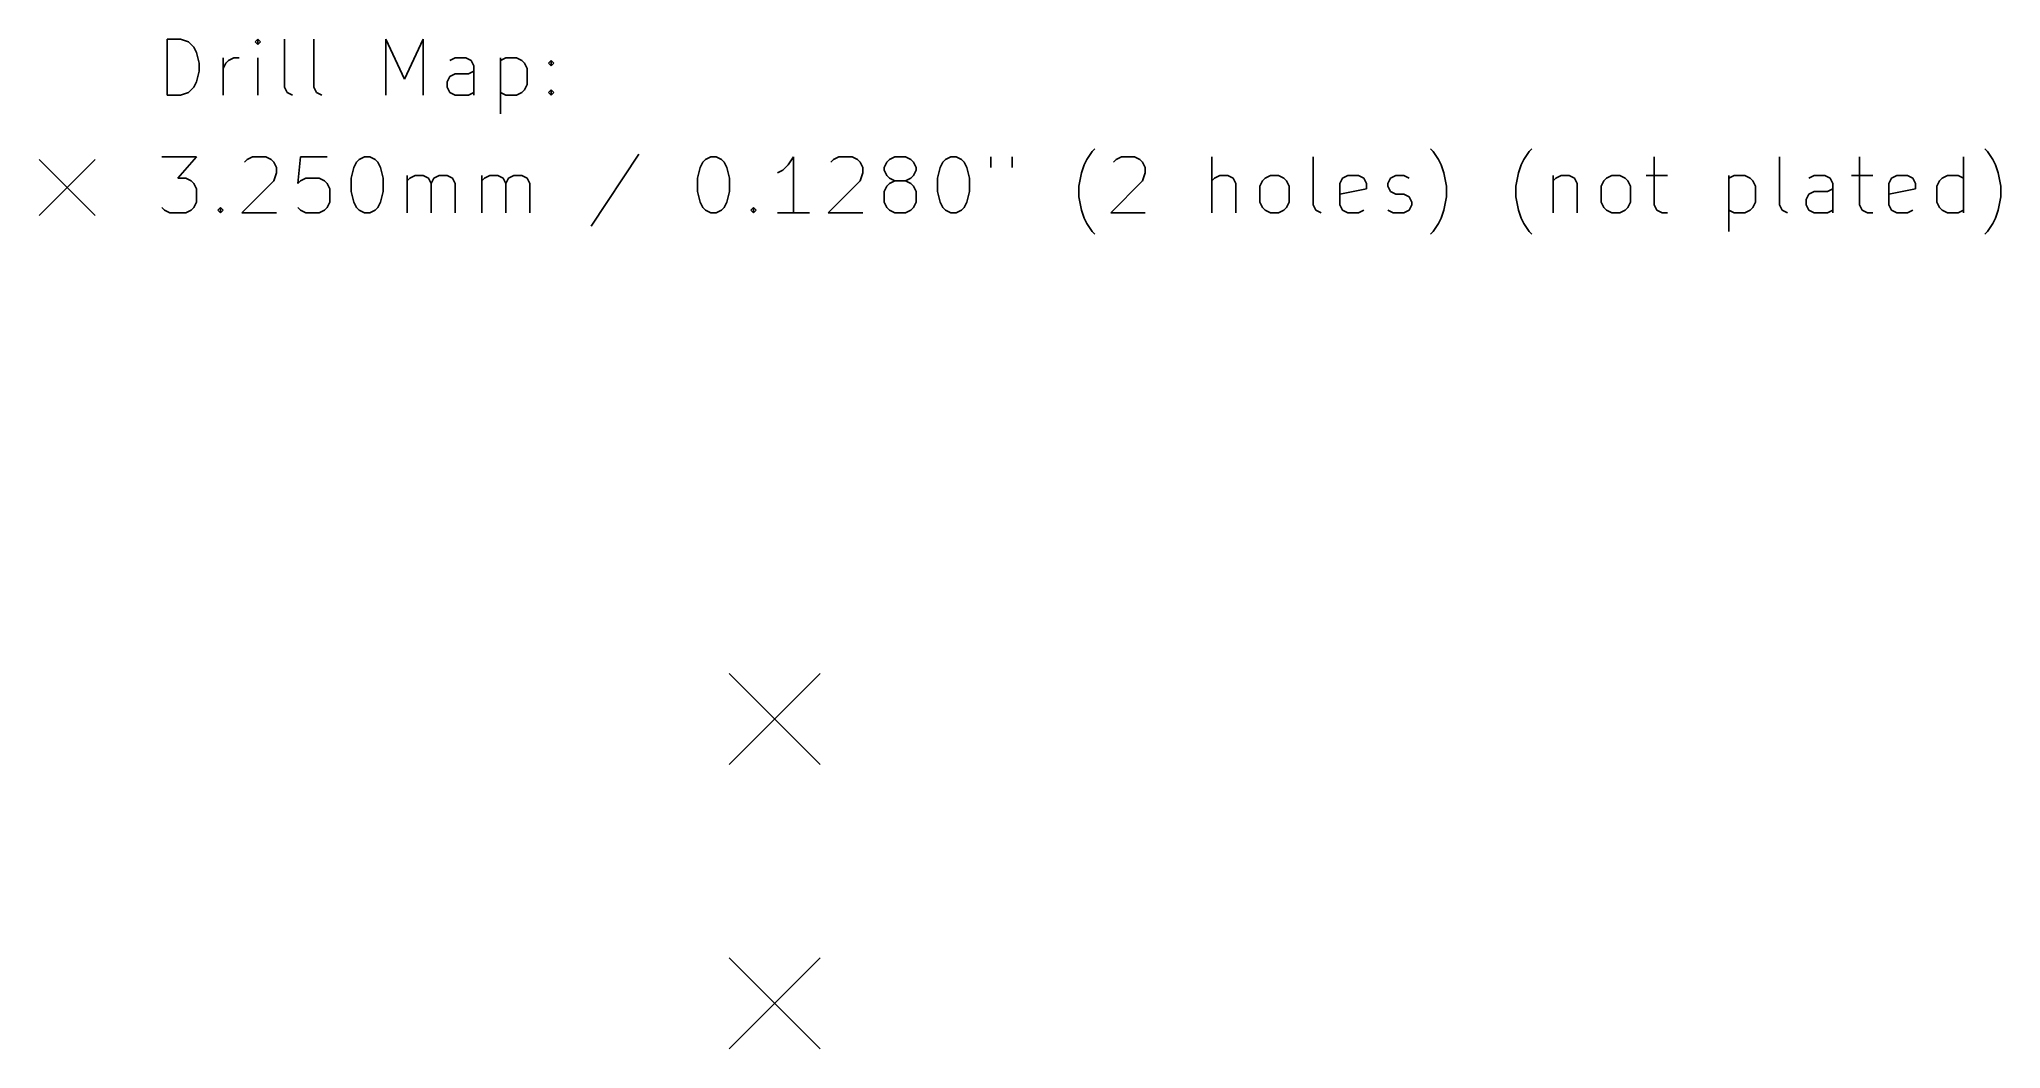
# Model space of a CAD drawing. Extents: x -2 to 68.1, y -37.2 to -1.1.
import ezdxf

# ---------------------------------------------------------------- set-up
doc = ezdxf.new("R2010")
doc.units = 0
doc.layers.add('BLACK', color=7, linetype='CONTINUOUS')

msp = doc.modelspace()

# ---------------------------------------------------------------- linework, layer by layer
at = {"layer": 'BLACK', "linetype": 'CONTINUOUS'}
for p, q in [((2.57619, -3.10476), (2.57619, -1.10476)), ((2.57619, -1.10476), (3.05238, -1.10476)), ((3.05238, -1.10476), (3.3381, -1.2)), ((3.3381, -1.2), (3.52857, -1.39048)), ((3.52857, -1.39048), (3.62381, -1.58095)), ((5.81428, -1.10476), (5.71905, -1.2)), ((5.71905, -1.2), (5.81428, -1.29524)), ((5.90952, -1.2), (5.81428, -1.10476)), ((5.81428, -1.10476), (5.81428, -1.29524)), ((5.81428, -1.29524), (5.90952, -1.2)), ((6.76667, -2.81905), (6.76667, -1.10476)), ((7.81428, -2.81905), (7.81428, -1.10476)), ((10.3857, -3.10476), (10.3857, -1.10476)), ((10.3857, -1.10476), (11.0524, -2.53333)), ((11.0524, -2.53333), (11.719, -1.10476)), ((11.719, -1.10476), (11.719, -3.10476)), ((3.62381, -1.58095), (3.71905, -1.9619)), ((3.71905, -1.9619), (3.71905, -2.24762)), ((4.57619, -3.10476), (4.57619, -1.77143)), ((4.57619, -2.15238), (4.67143, -1.9619)), ((4.67143, -1.9619), (4.76667, -1.86667)), ((4.76667, -1.86667), (4.95714, -1.77143)), ((4.95714, -1.77143), (5.14762, -1.77143)), ((5.81428, -3.10476), (5.81428, -1.77143)), ((12.8619, -1.77143), (12.6714, -1.86667)), ((13.2429, -1.77143), (12.8619, -1.77143)), ((13.4333, -1.86667), (13.2429, -1.77143)), ((13.5286, -2.05714), (13.4333, -1.86667)), ((13.5286, -3.10476), (13.5286, -2.05714)), ((14.481, -1.77143), (14.481, -3.77143)), ((14.481, -1.86667), (14.6714, -1.77143)), ((14.6714, -1.77143), (15.0524, -1.77143)), ((15.0524, -1.77143), (15.2429, -1.86667)), ((15.2429, -1.86667), (15.3381, -1.9619)), ((15.3381, -1.9619), (15.4333, -2.15238)), ((16.1952, -1.9619), (16.2905, -1.86667)), ((16.2905, -2.05714), (16.1952, -1.9619)), ((16.2905, -1.86667), (16.3857, -1.9619)), ((16.2905, -1.86667), (16.2905, -2.05714)), ((16.3857, -1.9619), (16.2905, -2.05714)), ((3.62381, -2.62857), (3.52857, -2.81905)), ((3.71905, -2.24762), (3.62381, -2.62857)), ((12.5762, -2.62857), (12.6714, -2.43809)), ((12.5762, -2.81905), (12.5762, -2.62857)), ((12.6714, -2.43809), (12.8619, -2.34286)), ((12.8619, -2.34286), (13.3381, -2.34286)), ((13.3381, -2.34286), (13.5286, -2.24762)), ((15.4333, -2.72381), (15.3381, -2.91429)), ((15.4333, -2.15238), (15.4333, -2.72381)), ((3.05238, -3.10476), (2.57619, -3.10476)), ((3.3381, -3.00952), (3.05238, -3.10476)), ((3.52857, -2.81905), (3.3381, -3.00952)), ((6.8619, -3.00952), (6.76667, -2.81905)), ((7.05238, -3.10476), (6.8619, -3.00952)), ((7.90952, -3.00952), (7.81428, -2.81905)), ((8.1, -3.10476), (7.90952, -3.00952)), ((12.6714, -3.00952), (12.5762, -2.81905)), ((12.8619, -3.10476), (12.6714, -3.00952)), ((13.3381, -3.10476), (12.8619, -3.10476)), ((13.5286, -3.00952), (13.3381, -3.10476)), ((14.6714, -3.10476), (14.481, -3.00952)), ((15.0524, -3.10476), (14.6714, -3.10476)), ((15.2429, -3.00952), (15.0524, -3.10476)), ((15.3381, -2.91429), (15.2429, -3.00952)), ((16.1952, -3.00952), (16.2905, -2.91429)), ((16.2905, -3.10476), (16.1952, -3.00952)), ((16.2905, -2.91429), (16.3857, -3.00952)), ((16.2905, -2.91429), (16.2905, -3.10476)), ((16.3857, -3.00952), (16.2905, -3.10476)), ((-2, -5.4), (0, -7.4)), ((0, -5.4), (-2, -7.4)), ((2.38571, -5.30476), (3.62381, -5.30476)), ((3.62381, -5.30476), (2.95714, -6.06667)), ((5.3381, -5.49524), (5.43333, -5.4)), ((5.43333, -5.4), (5.62381, -5.30476)), ((5.62381, -5.30476), (6.1, -5.30476)), ((6.1, -5.30476), (6.29048, -5.4)), ((6.29048, -5.4), (6.38571, -5.49524)), ((6.38571, -5.49524), (6.48095, -5.68571)), ((7.3381, -5.30476), (7.24286, -6.25714)), ((8.29048, -5.30476), (7.3381, -5.30476)), ((9.24286, -5.68571), (9.33809, -5.49524)), ((9.33809, -5.49524), (9.43333, -5.4)), ((9.43333, -5.4), (9.62381, -5.30476)), ((9.62381, -5.30476), (9.81428, -5.30476)), ((9.81428, -5.30476), (10.0048, -5.4)), ((10.0048, -5.4), (10.1, -5.49524)), ((10.1, -5.49524), (10.1952, -5.68571)), ((19.4333, -5.20952), (17.719, -7.78095)), ((21.6238, -5.68571), (21.719, -5.49524)), ((21.719, -5.49524), (21.8143, -5.4)), ((21.8143, -5.4), (22.0048, -5.30476)), ((22.0048, -5.30476), (22.1952, -5.30476)), ((22.1952, -5.30476), (22.3857, -5.4)), ((22.3857, -5.4), (22.481, -5.49524)), ((22.481, -5.49524), (22.5762, -5.68571)), ((24.7667, -5.59048), (24.5762, -5.78095)), ((24.9571, -5.30476), (24.7667, -5.59048)), ((24.9571, -7.30476), (24.9571, -5.30476)), ((26.2905, -5.49524), (26.3857, -5.4)), ((26.3857, -5.4), (26.5762, -5.30476)), ((26.5762, -5.30476), (27.0524, -5.30476)), ((27.0524, -5.30476), (27.2429, -5.4)), ((27.2429, -5.4), (27.3381, -5.49524)), ((27.3381, -5.49524), (27.4333, -5.68571)), ((28.1952, -5.68571), (28.2905, -5.49524)), ((28.2905, -5.49524), (28.3857, -5.4)), ((28.3857, -5.4), (28.5762, -5.30476)), ((28.5762, -5.30476), (28.9571, -5.30476)), ((28.9571, -5.30476), (29.1476, -5.4)), ((29.1476, -5.4), (29.2429, -5.49524)), ((29.2429, -5.49524), (29.3381, -5.68571)), ((30.1952, -5.68571), (30.2905, -5.49524)), ((30.2905, -5.49524), (30.3857, -5.4)), ((30.3857, -5.4), (30.5762, -5.30476)), ((30.5762, -5.30476), (30.7667, -5.30476)), ((30.7667, -5.30476), (30.9571, -5.4)), ((30.9571, -5.4), (31.0524, -5.49524)), ((31.0524, -5.49524), (31.1476, -5.68571)), ((32.0048, -5.30476), (32.0048, -5.68571)), ((32.7667, -5.30476), (32.7667, -5.68571)), ((35.2429, -5.87619), (35.3381, -5.59048)), ((35.3381, -5.59048), (35.4333, -5.4)), ((35.4333, -5.4), (35.6238, -5.11428)), ((35.6238, -5.11428), (35.719, -5.01905)), ((36.3857, -5.49524), (36.481, -5.4)), ((36.481, -5.4), (36.6714, -5.30476)), ((36.6714, -5.30476), (37.1476, -5.30476)), ((37.1476, -5.30476), (37.3381, -5.4)), ((37.3381, -5.4), (37.4333, -5.49524)), ((37.4333, -5.49524), (37.5286, -5.68571)), ((39.9095, -7.30476), (39.9095, -5.30476)), ((43.5286, -7.01905), (43.5286, -5.30476)), ((47.8143, -5.11428), (47.719, -5.01905)), ((48.0048, -5.4), (47.8143, -5.11428)), ((48.1, -5.59048), (48.0048, -5.4)), ((48.1952, -5.87619), (48.1, -5.59048)), ((50.8619, -5.87619), (50.9571, -5.59048)), ((50.9571, -5.59048), (51.0524, -5.4)), ((51.0524, -5.4), (51.2429, -5.11428)), ((51.2429, -5.11428), (51.3381, -5.01905)), ((55.719, -5.30476), (55.719, -7.01905)), ((60.1952, -7.01905), (60.1952, -5.30476)), ((63.0524, -5.30476), (63.0524, -7.01905)), ((66.7667, -7.30476), (66.7667, -5.30476)), ((67.6238, -5.11428), (67.5286, -5.01905)), ((67.8143, -5.4), (67.6238, -5.11428)), ((67.9095, -5.59048), (67.8143, -5.4)), ((68.0048, -5.87619), (67.9095, -5.59048)), ((2.95714, -6.06667), (3.24286, -6.06667)), ((3.24286, -6.06667), (3.43333, -6.1619)), ((3.43333, -6.1619), (3.52857, -6.25714)), ((3.52857, -6.25714), (3.62381, -6.44762)), ((6.38571, -6.1619), (5.24286, -7.30476)), ((6.48095, -5.87619), (6.38571, -6.1619)), ((6.48095, -5.68571), (6.48095, -5.87619)), ((7.24286, -6.25714), (7.3381, -6.1619)), ((7.3381, -6.1619), (7.52857, -6.06667)), ((7.52857, -6.06667), (8.00476, -6.06667)), ((8.00476, -6.06667), (8.19524, -6.1619)), ((8.19524, -6.1619), (8.29048, -6.25714)), ((8.29048, -6.25714), (8.38571, -6.44762)), ((9.14762, -6.06667), (9.24286, -5.68571)), ((9.14762, -6.54286), (9.14762, -6.06667)), ((10.1952, -5.68571), (10.2905, -6.06667)), ((10.2905, -6.06667), (10.2905, -6.54286)), ((11.1476, -7.30476), (11.1476, -5.97143)), ((11.1476, -6.1619), (11.2429, -6.06667)), ((11.2429, -6.06667), (11.4333, -5.97143)), ((11.4333, -5.97143), (11.719, -5.97143)), ((11.719, -5.97143), (11.9095, -6.06667)), ((11.9095, -6.06667), (12.0048, -6.25714)), ((12.0048, -6.25714), (12.1, -6.06667)), ((12.0048, -6.25714), (12.0048, -7.30476)), ((12.1, -6.06667), (12.2905, -5.97143)), ((12.2905, -5.97143), (12.5762, -5.97143)), ((12.5762, -5.97143), (12.7667, -6.06667)), ((12.7667, -6.06667), (12.8619, -6.25714)), ((12.8619, -6.25714), (12.8619, -7.30476)), ((13.8143, -7.30476), (13.8143, -5.97143)), ((13.8143, -6.1619), (13.9095, -6.06667)), ((13.9095, -6.06667), (14.1, -5.97143)), ((14.1, -5.97143), (14.3857, -5.97143)), ((14.3857, -5.97143), (14.5762, -6.06667)), ((14.5762, -6.06667), (14.6714, -6.25714)), ((14.6714, -6.25714), (14.7667, -6.06667)), ((14.6714, -6.25714), (14.6714, -7.30476)), ((14.7667, -6.06667), (14.9571, -5.97143)), ((14.9571, -5.97143), (15.2429, -5.97143)), ((15.2429, -5.97143), (15.4333, -6.06667)), ((15.4333, -6.06667), (15.5286, -6.25714)), ((15.5286, -6.25714), (15.5286, -7.30476)), ((21.5286, -6.06667), (21.6238, -5.68571)), ((21.5286, -6.54286), (21.5286, -6.06667)), ((22.5762, -5.68571), (22.6714, -6.06667)), ((22.6714, -6.06667), (22.6714, -6.54286)), ((24.5762, -5.78095), (24.3857, -5.87619)), ((27.3381, -6.1619), (26.1952, -7.30476)), ((27.4333, -5.87619), (27.3381, -6.1619)), ((27.4333, -5.68571), (27.4333, -5.87619)), ((28.1952, -5.78095), (28.1952, -5.68571)), ((28.2905, -5.97143), (28.1952, -5.78095)), ((28.3857, -6.06667), (28.2905, -5.97143)), ((28.3857, -6.25714), (28.2905, -6.35238)), ((28.5762, -6.1619), (28.3857, -6.06667)), ((28.5762, -6.1619), (28.3857, -6.25714)), ((28.9571, -6.1619), (28.5762, -6.1619)), ((29.1476, -6.06667), (28.9571, -6.1619)), ((29.1476, -6.25714), (28.9571, -6.1619)), ((29.2429, -5.97143), (29.1476, -6.06667)), ((29.2429, -6.35238), (29.1476, -6.25714)), ((29.3381, -5.78095), (29.2429, -5.97143)), ((29.3381, -5.68571), (29.3381, -5.78095)), ((30.1, -6.06667), (30.1952, -5.68571)), ((30.1, -6.54286), (30.1, -6.06667)), ((31.1476, -5.68571), (31.2429, -6.06667)), ((31.2429, -6.06667), (31.2429, -6.54286)), ((35.1476, -6.35238), (35.2429, -5.87619)), ((37.4333, -6.1619), (36.2905, -7.30476)), ((37.5286, -5.87619), (37.4333, -6.1619)), ((37.5286, -5.68571), (37.5286, -5.87619)), ((40.0048, -6.06667), (39.9095, -6.1619)), ((40.1952, -5.97143), (40.0048, -6.06667)), ((40.481, -5.97143), (40.1952, -5.97143)), ((40.6714, -6.06667), (40.481, -5.97143)), ((40.7667, -6.25714), (40.6714, -6.06667)), ((40.7667, -7.30476), (40.7667, -6.25714)), ((41.6238, -6.35238), (41.719, -6.1619)), ((41.719, -6.1619), (41.8143, -6.06667)), ((41.8143, -6.06667), (42.0048, -5.97143)), ((42.0048, -5.97143), (42.2905, -5.97143)), ((42.2905, -5.97143), (42.481, -6.06667)), ((42.481, -6.06667), (42.5762, -6.1619)), ((42.5762, -6.1619), (42.6714, -6.35238)), ((44.481, -6.25714), (44.5762, -6.06667)), ((44.481, -7.01905), (44.481, -6.25714)), ((44.5762, -6.06667), (44.7667, -5.97143)), ((44.7667, -5.97143), (45.1476, -5.97143)), ((45.1476, -5.97143), (45.3381, -6.06667)), ((45.3381, -6.06667), (45.4333, -6.25714)), ((45.4333, -6.25714), (45.4333, -6.44762)), ((46.1952, -6.25714), (46.2905, -6.06667)), ((46.1952, -6.35238), (46.1952, -6.25714)), ((46.2905, -6.06667), (46.481, -5.97143)), ((46.481, -5.97143), (46.7667, -5.97143)), ((46.7667, -5.97143), (46.9571, -6.06667)), ((48.2905, -6.35238), (48.1952, -5.87619)), ((50.7667, -6.35238), (50.8619, -5.87619)), ((52.1, -5.97143), (52.1, -7.30476)), ((52.1, -6.1619), (52.1952, -6.06667)), ((52.1952, -6.06667), (52.3857, -5.97143)), ((52.3857, -5.97143), (52.6714, -5.97143)), ((52.6714, -5.97143), (52.8619, -6.06667)), ((52.8619, -6.06667), (52.9571, -6.25714)), ((52.9571, -6.25714), (52.9571, -7.30476)), ((53.8143, -6.35238), (53.9095, -6.1619)), ((53.9095, -6.1619), (54.0048, -6.06667)), ((54.0048, -6.06667), (54.1952, -5.97143)), ((54.1952, -5.97143), (54.481, -5.97143)), ((54.481, -5.97143), (54.6714, -6.06667)), ((54.6714, -6.06667), (54.7667, -6.1619)), ((54.7667, -6.1619), (54.8619, -6.35238)), ((55.4333, -5.97143), (56.1952, -5.97143)), ((58.3857, -5.97143), (58.3857, -7.97143)), ((58.3857, -6.06667), (58.5762, -5.97143)), ((58.5762, -5.97143), (58.9571, -5.97143)), ((58.9571, -5.97143), (59.1476, -6.06667)), ((59.1476, -6.06667), (59.2429, -6.1619)), ((59.2429, -6.1619), (59.3381, -6.35238)), ((61.4333, -5.97143), (61.2429, -6.06667)), ((61.8143, -5.97143), (61.4333, -5.97143)), ((62.0048, -6.06667), (61.8143, -5.97143)), ((62.1, -6.25714), (62.0048, -6.06667)), ((62.1, -7.30476), (62.1, -6.25714)), ((62.7667, -5.97143), (63.5286, -5.97143)), ((64.1, -6.25714), (64.1952, -6.06667)), ((64.1, -7.01905), (64.1, -6.25714)), ((64.1952, -6.06667), (64.3857, -5.97143)), ((64.3857, -5.97143), (64.7667, -5.97143)), ((64.7667, -5.97143), (64.9571, -6.06667)), ((64.9571, -6.06667), (65.0524, -6.25714)), ((65.0524, -6.25714), (65.0524, -6.44762)), ((65.8143, -6.35238), (65.9095, -6.1619)), ((65.9095, -6.1619), (66.0048, -6.06667)), ((66.0048, -6.06667), (66.1952, -5.97143)), ((66.1952, -5.97143), (66.5762, -5.97143)), ((66.5762, -5.97143), (66.7667, -6.06667)), ((68.1, -6.35238), (68.0048, -5.87619)), ((3.62381, -6.92381), (3.52857, -7.11428)), ((3.62381, -6.44762), (3.62381, -6.92381)), ((8.38571, -6.92381), (8.29048, -7.11428)), ((8.38571, -6.44762), (8.38571, -6.92381)), ((9.24286, -6.92381), (9.14762, -6.54286)), ((9.33809, -7.11428), (9.24286, -6.92381)), ((10.1952, -6.92381), (10.1, -7.11428)), ((10.2905, -6.54286), (10.1952, -6.92381)), ((21.6238, -6.92381), (21.5286, -6.54286)), ((21.719, -7.11428), (21.6238, -6.92381)), ((22.5762, -6.92381), (22.481, -7.11428)), ((22.6714, -6.54286), (22.5762, -6.92381)), ((28.2905, -6.35238), (28.1952, -6.54286)), ((28.1952, -6.54286), (28.1952, -6.92381)), ((28.1952, -6.92381), (28.2905, -7.11428)), ((29.3381, -6.54286), (29.2429, -6.35238)), ((29.2429, -7.11428), (29.3381, -6.92381)), ((29.3381, -6.92381), (29.3381, -6.54286)), ((30.1952, -6.92381), (30.1, -6.54286)), ((30.2905, -7.11428), (30.1952, -6.92381)), ((31.1476, -6.92381), (31.0524, -7.11428)), ((31.2429, -6.54286), (31.1476, -6.92381)), ((35.1476, -6.73333), (35.1476, -6.35238)), ((35.2429, -7.20952), (35.1476, -6.73333)), ((41.6238, -6.92381), (41.6238, -6.35238)), ((41.719, -7.11428), (41.6238, -6.92381)), ((42.6714, -6.92381), (42.5762, -7.11428)), ((42.6714, -6.35238), (42.6714, -6.92381)), ((45.4333, -6.44762), (44.481, -6.63809)), ((46.2905, -6.54286), (46.1952, -6.35238)), ((46.481, -6.63809), (46.2905, -6.54286)), ((46.7667, -6.63809), (46.481, -6.63809)), ((46.9571, -6.73333), (46.7667, -6.63809)), ((47.0524, -6.92381), (46.9571, -6.73333)), ((47.0524, -7.01905), (47.0524, -6.92381)), ((48.1952, -7.20952), (48.2905, -6.73333)), ((48.2905, -6.73333), (48.2905, -6.35238)), ((50.7667, -6.73333), (50.7667, -6.35238)), ((50.8619, -7.20952), (50.7667, -6.73333)), ((53.8143, -6.92381), (53.8143, -6.35238)), ((53.9095, -7.11428), (53.8143, -6.92381)), ((54.8619, -6.92381), (54.7667, -7.11428)), ((54.8619, -6.35238), (54.8619, -6.92381)), ((59.3381, -6.92381), (59.2429, -7.11428)), ((59.3381, -6.35238), (59.3381, -6.92381)), ((61.1476, -6.82857), (61.2429, -6.63809)), ((61.1476, -7.01905), (61.1476, -6.82857)), ((61.2429, -6.63809), (61.4333, -6.54286)), ((61.4333, -6.54286), (61.9095, -6.54286)), ((61.9095, -6.54286), (62.1, -6.44762)), ((65.0524, -6.44762), (64.1, -6.63809)), ((65.8143, -6.92381), (65.8143, -6.35238)), ((65.9095, -7.11428), (65.8143, -6.92381)), ((68.0048, -7.20952), (68.1, -6.73333)), ((68.1, -6.73333), (68.1, -6.35238)), ((2.48095, -7.20952), (2.38571, -7.11428)), ((2.67143, -7.30476), (2.48095, -7.20952)), ((3.24286, -7.30476), (2.67143, -7.30476)), ((3.43333, -7.20952), (3.24286, -7.30476)), ((3.52857, -7.11428), (3.43333, -7.20952)), ((4.38571, -7.20952), (4.48095, -7.11428)), ((4.48095, -7.30476), (4.38571, -7.20952)), ((4.48095, -7.11428), (4.57619, -7.20952)), ((4.48095, -7.11428), (4.48095, -7.30476)), ((4.57619, -7.20952), (4.48095, -7.30476)), ((5.24286, -7.30476), (6.48095, -7.30476)), ((7.3381, -7.20952), (7.24286, -7.11428)), ((7.52857, -7.30476), (7.3381, -7.20952)), ((8.00476, -7.30476), (7.52857, -7.30476)), ((8.19524, -7.20952), (8.00476, -7.30476)), ((8.29048, -7.11428), (8.19524, -7.20952)), ((9.43333, -7.20952), (9.33809, -7.11428)), ((9.62381, -7.30476), (9.43333, -7.20952)), ((9.81428, -7.30476), (9.62381, -7.30476)), ((10.0048, -7.20952), (9.81428, -7.30476)), ((10.1, -7.11428), (10.0048, -7.20952)), ((21.8143, -7.20952), (21.719, -7.11428)), ((22.0048, -7.30476), (21.8143, -7.20952)), ((22.1952, -7.30476), (22.0048, -7.30476)), ((22.3857, -7.20952), (22.1952, -7.30476)), ((22.481, -7.11428), (22.3857, -7.20952)), ((23.4333, -7.20952), (23.5286, -7.11428)), ((23.5286, -7.30476), (23.4333, -7.20952)), ((23.5286, -7.11428), (23.6238, -7.20952)), ((23.5286, -7.11428), (23.5286, -7.30476)), ((23.6238, -7.20952), (23.5286, -7.30476)), ((25.5286, -7.30476), (24.3857, -7.30476)), ((26.1952, -7.30476), (27.4333, -7.30476)), ((28.2905, -7.11428), (28.3857, -7.20952)), ((28.3857, -7.20952), (28.5762, -7.30476)), ((28.5762, -7.30476), (28.9571, -7.30476)), ((28.9571, -7.30476), (29.1476, -7.20952)), ((29.1476, -7.20952), (29.2429, -7.11428)), ((30.3857, -7.20952), (30.2905, -7.11428)), ((30.5762, -7.30476), (30.3857, -7.20952)), ((30.7667, -7.30476), (30.5762, -7.30476)), ((30.9571, -7.20952), (30.7667, -7.30476)), ((31.0524, -7.11428), (30.9571, -7.20952)), ((35.3381, -7.49524), (35.2429, -7.20952)), ((35.4333, -7.68571), (35.3381, -7.49524)), ((35.6238, -7.97143), (35.4333, -7.68571)), ((36.2905, -7.30476), (37.5286, -7.30476)), ((41.8143, -7.20952), (41.719, -7.11428)), ((42.0048, -7.30476), (41.8143, -7.20952)), ((42.2905, -7.30476), (42.0048, -7.30476)), ((42.481, -7.20952), (42.2905, -7.30476)), ((42.5762, -7.11428), (42.481, -7.20952)), ((43.6238, -7.20952), (43.5286, -7.01905)), ((43.8143, -7.30476), (43.6238, -7.20952)), ((44.5762, -7.20952), (44.481, -7.01905)), ((44.7667, -7.30476), (44.5762, -7.20952)), ((45.1476, -7.30476), (44.7667, -7.30476)), ((45.3381, -7.20952), (45.1476, -7.30476)), ((46.1952, -7.20952), (46.3857, -7.30476)), ((46.3857, -7.30476), (46.7667, -7.30476)), ((46.7667, -7.30476), (46.9571, -7.20952)), ((46.9571, -7.20952), (47.0524, -7.01905)), ((47.8143, -7.97143), (48.0048, -7.68571)), ((48.0048, -7.68571), (48.1, -7.49524)), ((48.1, -7.49524), (48.1952, -7.20952)), ((50.9571, -7.49524), (50.8619, -7.20952)), ((51.0524, -7.68571), (50.9571, -7.49524)), ((51.2429, -7.97143), (51.0524, -7.68571)), ((54.0048, -7.20952), (53.9095, -7.11428)), ((54.1952, -7.30476), (54.0048, -7.20952)), ((54.481, -7.30476), (54.1952, -7.30476)), ((54.6714, -7.20952), (54.481, -7.30476)), ((54.7667, -7.11428), (54.6714, -7.20952)), ((55.719, -7.01905), (55.8143, -7.20952)), ((55.8143, -7.20952), (56.0048, -7.30476)), ((56.0048, -7.30476), (56.1952, -7.30476)), ((58.5762, -7.30476), (58.3857, -7.20952)), ((58.9571, -7.30476), (58.5762, -7.30476)), ((59.1476, -7.20952), (58.9571, -7.30476)), ((59.2429, -7.11428), (59.1476, -7.20952)), ((60.2905, -7.20952), (60.1952, -7.01905)), ((60.481, -7.30476), (60.2905, -7.20952)), ((61.2429, -7.20952), (61.1476, -7.01905)), ((61.4333, -7.30476), (61.2429, -7.20952)), ((61.9095, -7.30476), (61.4333, -7.30476)), ((62.1, -7.20952), (61.9095, -7.30476)), ((63.0524, -7.01905), (63.1476, -7.20952)), ((63.1476, -7.20952), (63.3381, -7.30476)), ((63.3381, -7.30476), (63.5286, -7.30476)), ((64.1952, -7.20952), (64.1, -7.01905)), ((64.3857, -7.30476), (64.1952, -7.20952)), ((64.7667, -7.30476), (64.3857, -7.30476)), ((64.9571, -7.20952), (64.7667, -7.30476)), ((66.0048, -7.20952), (65.9095, -7.11428)), ((66.1952, -7.30476), (66.0048, -7.20952)), ((66.5762, -7.30476), (66.1952, -7.30476)), ((66.7667, -7.20952), (66.5762, -7.30476)), ((67.6238, -7.97143), (67.8143, -7.68571)), ((67.8143, -7.68571), (67.9095, -7.49524)), ((67.9095, -7.49524), (68.0048, -7.20952)), ((35.719, -8.06667), (35.6238, -7.97143)), ((47.719, -8.06667), (47.8143, -7.97143)), ((51.3381, -8.06667), (51.2429, -7.97143)), ((67.5286, -8.06667), (67.6238, -7.97143)), ((22.655, -23.775), (25.905, -27.025)), ((25.905, -23.775), (22.655, -27.025)), ((22.655, -33.935), (25.905, -37.185)), ((25.905, -33.935), (22.655, -37.185))]:
    msp.add_line(p, q, dxfattribs=at)

doc.saveas('drawing.dxf')
